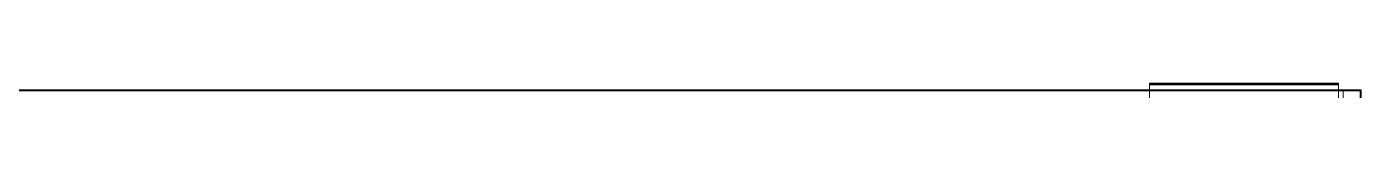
# Model space of a CAD drawing. Header units: inches. Extents: x -3598 to -1628, y -3458 to -206.
# Drawn here: x -2493 to -1634, y -2612 to -2607 of the extents above; entities that cross this region are included whole.
import ezdxf

# ---------------------------------------------------------------- set-up
doc = ezdxf.new("R2010")
doc.units = ezdxf.units.IN
doc.header["$MEASUREMENT"] = 0
doc.layers.add('A-WALL', color=113, linetype='Continuous', lineweight=13)

# ---------------------------------------------------------------- blocks, each defined once
blk = doc.blocks.new('mez8 - mez1-485812-MEZZANINE - CAD')
at = {"layer": 'A-WALL', "lineweight": 20}
for p, q in [((-2853.02, -2611.64), (-2853.02, -2610.89)), ((-1633.65, -2610.89), (-2853.02, -2610.89)), ((-1633.65, -2820.77), (-1633.65, -2610.89)), ((-2852.4, -2611.64), (-1634.4, -2611.64)), ((-1634.4, -2611.64), (-1634.4, -2820.77))]:
    blk.add_line(p, q, dxfattribs=at)
blk = doc.blocks.new('Walls 2 - Walls 1-2737812-MEZZANINE - CAD')
at = {"layer": 'A-WALL', "lineweight": 20}
for p, q in [((-1769.9, -2606.89), (-1769.9, -2606.52)), ((-1769.9, -2606.52), (-1648.4, -2606.52)), ((-1769.9, -2607.64), (-1769.9, -2606.89)), ((-1769.9, -2606.89), (-1648.4, -2606.89)), ((-1648.4, -2607.64), (-1769.9, -2607.64)), ((-1648.4, -2606.52), (-1648.4, -2606.89)), ((-1648.4, -2606.89), (-1648.4, -2607.64))]:
    blk.add_line(p, q, dxfattribs=at)

msp = doc.modelspace()

# ---------------------------------------------------------------- linework, layer by layer
at = {"layer": 'A-WALL', "lineweight": 20}
for p, q in [((-1769.9, -2607.27), (-1648.4, -2607.27)), ((-1769.9, -2624.52), (-1769.9, -2607.27)), ((-1648.4, -2607.27), (-1648.4, -2624.52)), ((-3047.4, -2611.64), (-1645.4, -2611.64)), ((-1645.4, -2617.14), (-1645.4, -2611.64))]:
    msp.add_line(p, q, dxfattribs=at)

# ---------------------------------------------------------------- block references
for name in ['mez8 - mez1-485812-MEZZANINE - CAD', 'Walls 2 - Walls 1-2737812-MEZZANINE - CAD']:
    msp.add_blockref(name, (0, 0), dxfattribs=at)

doc.saveas('drawing.dxf')
